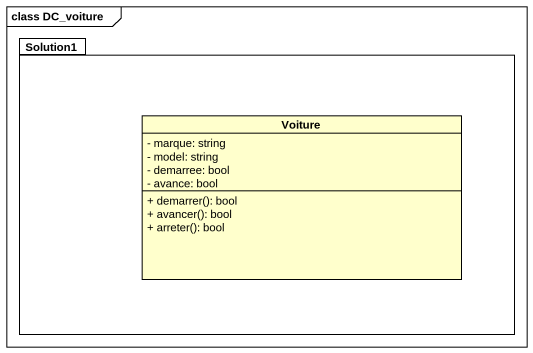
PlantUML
@startuml
mainframe class DC_voiture
hide circle
hide empty members
skinparam classAttributeIconSize 0
package Solution1 {
  class Voiture {
    - marque: string
    - model: string
    - demarree: bool
    - avance: bool
    + demarrer(): bool
    + avancer(): bool
    + arreter(): bool
  }
}
@enduml
